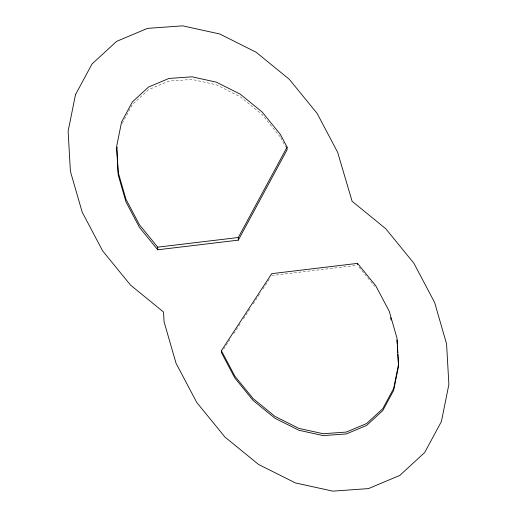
<?xml version="1.0" encoding="UTF-8"?>
<svg xmlns="http://www.w3.org/2000/svg" width="517" height="517" viewBox="0 0 517 517"><rect width="100%" height="100%" fill="white"/><g stroke="black" fill="none" stroke-linecap="round" stroke-linejoin="round"><path stroke-width="0.39" stroke-dasharray="2.58 1.94" d="M122.329 123.253L132.442 104.492L148.592 89.648L168.917 81.104L192.033 79.444L216.371 84.794L240.263 96.776L262.093 114.58L280.363 136.992M223.609 349.188L231.112 337.698M233.762 333.646L240.819 322.834M243.468 318.782L250.971 307.292M253.181 303.912L260.678 292.428M262.888 289.048L270.391 277.558M271.716 275.535L356.717 265.357M359.044 267.127L370.204 280.821M370.715 281.448L374.773 286.424M280.737 137.696L285.597 146.906"/><path stroke-width="0.78" d="M117.042 147.151L116.726 148.709L118.225 175.056L125.974 201.888L139.441 227.377L157.711 249.789L238.324 240.14L287.097 149.736L287.084 147.106L280.35 134.362L262.08 111.95L240.256 94.146L216.358 82.164L192.027 76.813L168.904 78.468L148.579 87.011L132.436 101.862L121.566 122.006L116.719 146.072L118.219 172.419L125.967 199.258L139.435 224.746L157.704 247.158L157.711 249.789M238.324 240.14L238.318 237.503L287.084 147.106M221.399 350.688L271.709 273.655L357.512 263.379L375.781 285.791L389.249 311.279L396.998 338.118L398.497 364.466L393.65 388.532L382.78 408.676L366.631 423.526L346.306 432.07L323.19 433.724L298.852 428.38L274.96 416.392L253.136 398.588L234.867 376.176L221.399 350.688L221.405 352.568L234.873 378.056L253.143 400.468L274.966 418.272L298.858 430.254L323.196 435.605L346.312 433.95L366.637 425.407L382.787 410.556L393.657 390.406L398.504 366.346L398.368 363.949M157.704 247.158L238.318 237.503M390.581 317.761L391.246 320.062M397.004 339.999L397.23 343.986M397.321 345.582L397.728 352.768M397.819 354.365L398.277 362.352M357.512 263.379L357.518 264.633M75.501 94.617L68.121 131.24L70.402 171.334L82.197 212.164L102.689 250.952L130.484 285.054L163.527 312.01L164.089 321.878L176.026 363.218L196.777 402.491L224.921 437.02L258.552 464.453L295.362 482.91L332.858 491.15L368.472 488.597L399.79 475.44L424.664 452.556L441.408 421.523L448.879 384.441L446.565 343.85L434.629 302.51L413.884 263.237L385.734 228.708L352.109 201.281L337.607 152.205L317.115 113.417L289.32 79.314L256.102 52.223L219.744 33.986L182.714 25.85L147.532 28.37L116.609 41.366L92.039 63.966L75.501 94.617"/></g></svg>
